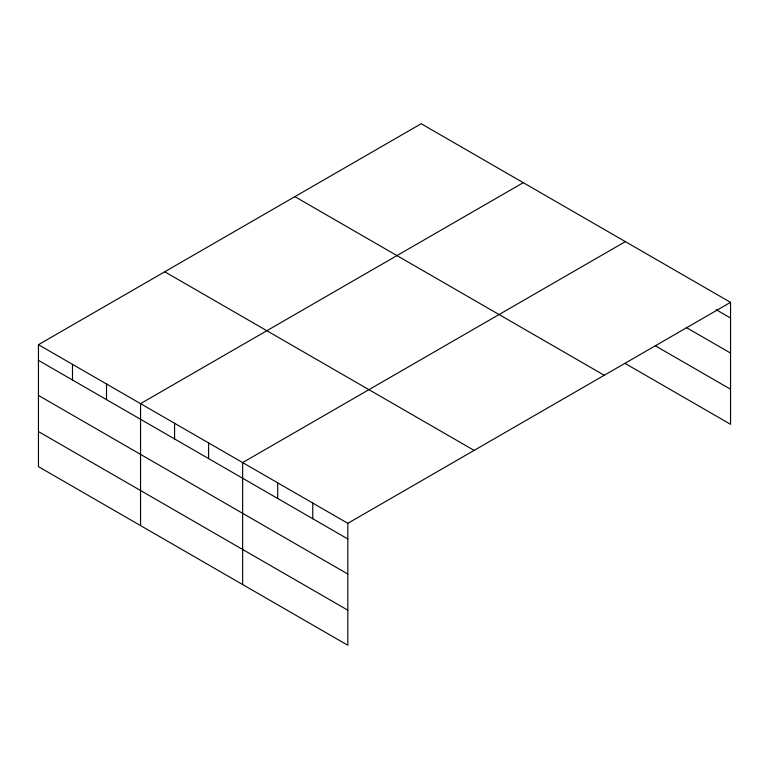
<?xml version="1.0" encoding="UTF-8"?>
<svg xmlns="http://www.w3.org/2000/svg" width="769" height="769" viewBox="0 0 769 769"><rect width="100%" height="100%" fill="white"/><g stroke="black" fill="none" stroke-linecap="round" stroke-linejoin="round"><path stroke-width="1.15" d="M730.55 302.352L421.172 123.732L38.45 344.695L38.45 466.648L347.828 645.268L347.828 523.314L730.55 302.352L730.55 424.305L625.36 363.574M523.266 182.676L140.544 403.638L140.544 525.592M625.36 241.62L242.639 462.582L242.639 584.536M716.112 309.667L730.55 318.01M686.208 327.479L730.55 353.086M655.265 345.762L730.55 389.22M294.873 196.653L604.251 375.272M164.749 271.784L474.127 450.394M38.45 344.695L347.828 523.314M38.45 360.353L347.828 538.973M38.45 395.429L347.828 574.049M38.45 431.572L347.828 610.192M312.762 503.07L312.762 518.729M277.705 482.826L277.705 498.485M208.61 442.934L208.61 458.593M174.573 423.286L174.573 438.945M106.516 383.991L106.516 399.649M72.478 364.343L72.478 380.001"/></g></svg>
